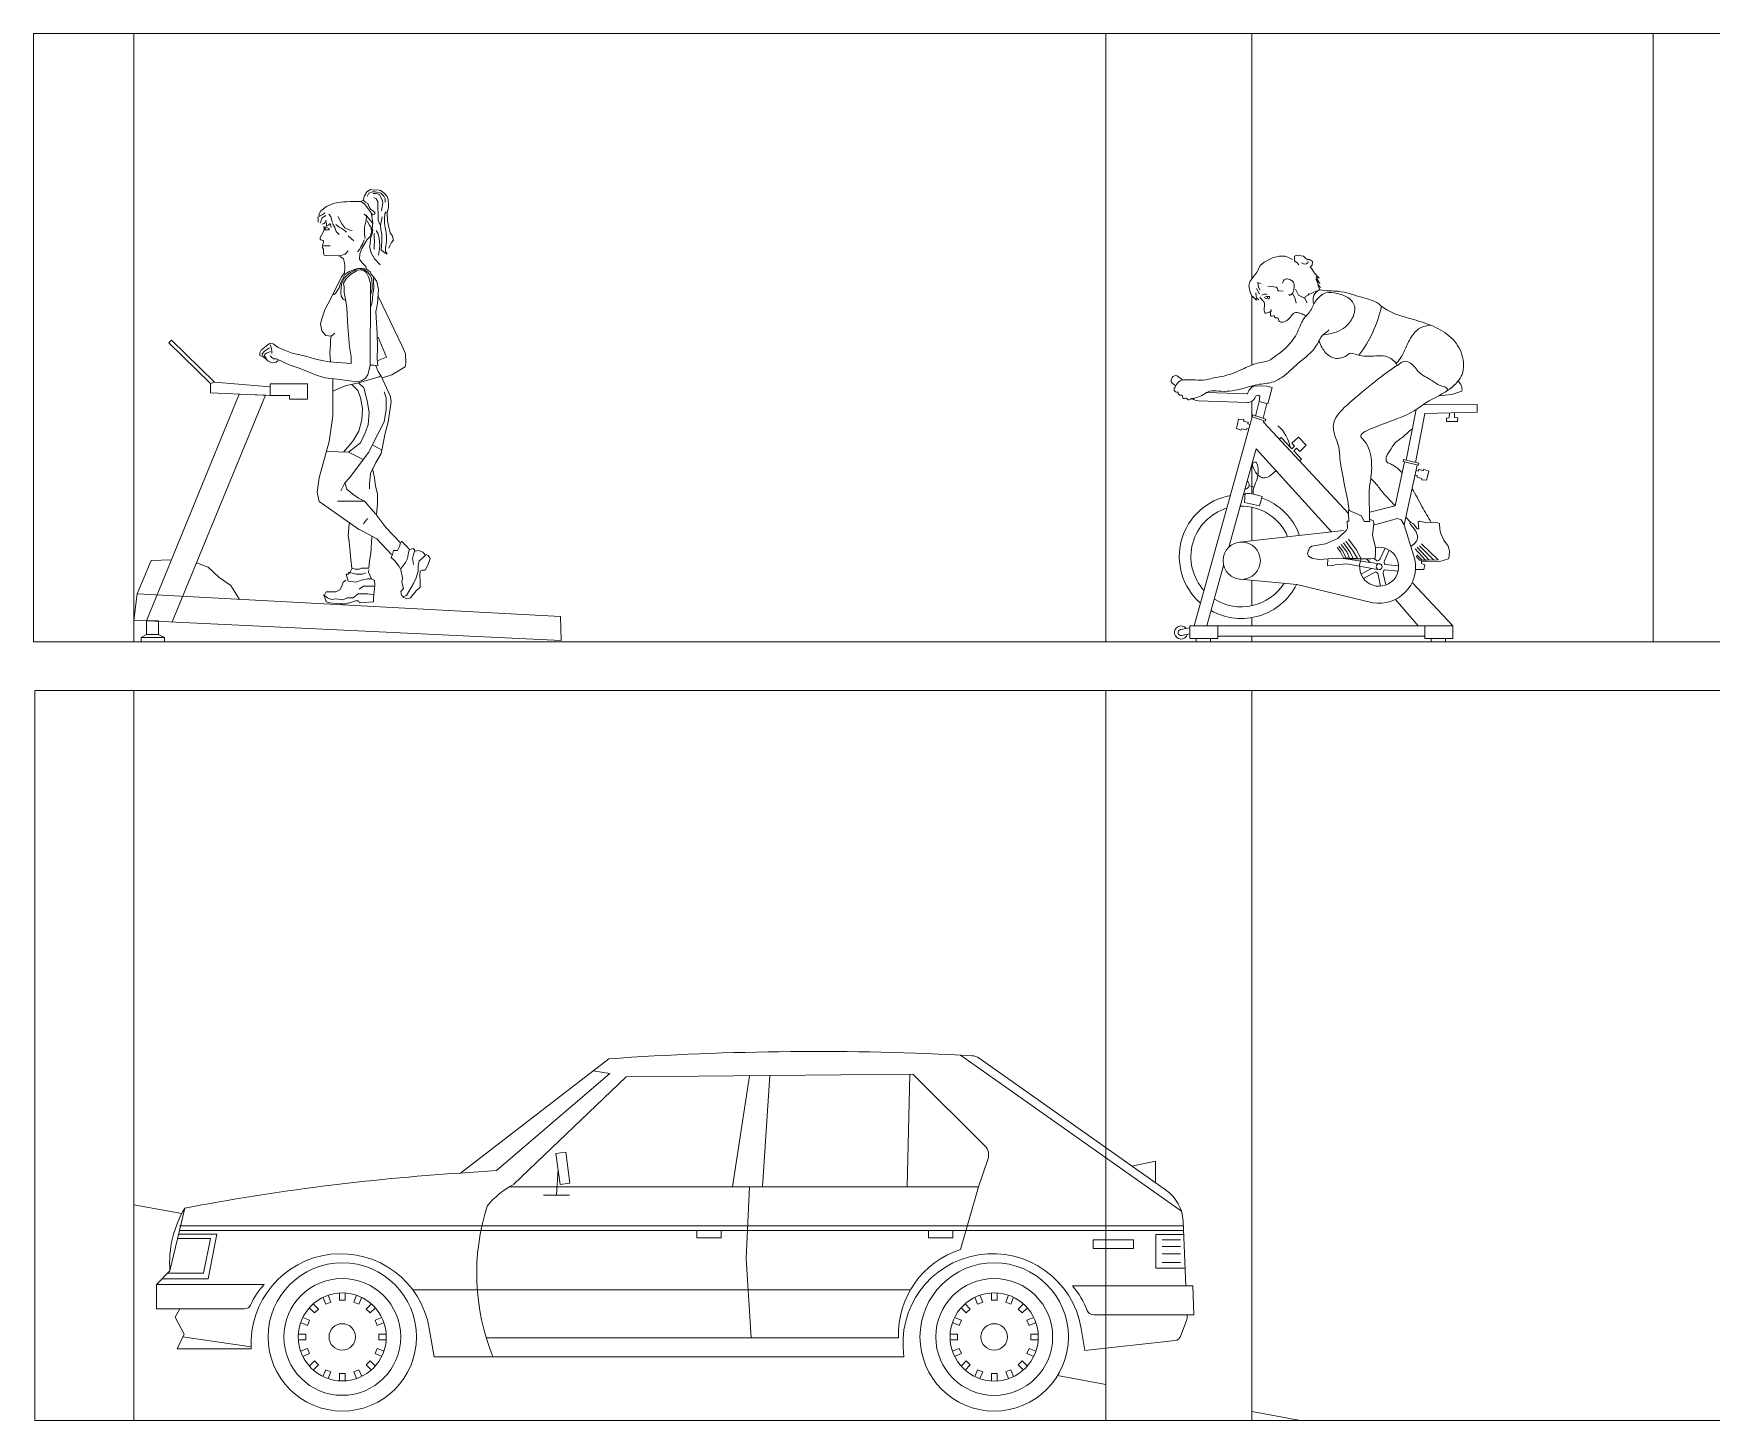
# Model space of a CAD drawing. Header units: metres. Extents: x -2 to 3328848, y -2 to 2725060.
# Drawn here: x 1663689.3 to 1663758.2, y 1363508.1 to 1363565.1 of the extents above; entities that cross this region are included whole.
import ezdxf

# ---------------------------------------------------------------- set-up
doc = ezdxf.new("R2010")
doc.units = ezdxf.units.M
doc.linetypes.add('0', pattern=[0])
doc.layers.get('0').update_dxf_attribs({"color": 253, "lineweight": 0})
for name, color, linetype, lineweight in [('AUTOS', 253, 'Continuous', 0), ('COLUMNA', 253, 'Continuous', 0), ('CORTE123', 253, 'Continuous', 0), ('muebles', 253, 'Continuous', 0), ('PAR', 253, 'Continuous', 0)]:
    doc.layers.add(name, color=color, linetype=linetype, lineweight=lineweight)

# ---------------------------------------------------------------- blocks, each defined once
blk = doc.blocks.new('mujer en bicicleta')
for points in [[(0.5, 149.8), (20.2, 149.6), (34.4, 149.4), (40.6, 156.5)], [(29.7, 149.5), (39.2, 159.1)]]:
    blk.add_lwpolyline(points)
at = {"layer": 'COLUMNA'}
for p, q in [((126.4, 272.4), (125.9, 224.4)), ((50.1, 218.2), (59.2, 228.3)), ((164.5, 188.1), (150.4, 168.9)), ((169, 184.3), (155.6, 166.1)), ((150.4, 168.9), (141, 151.7)), ((155.6, 166.1), (147.7, 152.6))]:
    blk.add_line(p, q, dxfattribs=at)
for points in [[(261, 645.2), (255.7, 634.3), (246.3, 629.6), (244, 629.7), (243.1, 632), (236.8, 634.9), (237.8, 636.8), (234.9, 635.9), (227.9, 640), (218.7, 643.3), (216.5, 645.5), (220.5, 651.7), (215.4, 648.3), (219.1, 652.8), (223.9, 664.3), (217, 655.9), (223.5, 668.1), (217.8, 665.6), (226.3, 674.5), (231.3, 682.3), (234.5, 685.8), (230.7, 689), (230.2, 695.8), (235.8, 699.7), (239.3, 699.7), (243.2, 702.3), (246.5, 705.7), (259, 707.2), (262.9, 705.5), (262.9, 703.1), (263.1, 697.1), (258.5, 693.2), (254.9, 690.1)], [(238.5, 695.8), (239, 693.3), (242.6, 690.9), (246.7, 691.4), (250.4, 693.4)], [(266.9, 699.3), (275.3, 704)], [(333.9, 638.3), (333, 632), (330.5, 627.4), (328.4, 626), (333.9, 628.2), (332.8, 625.2), (340.2, 632.6), (340.2, 629.9), (343.8, 638.5), (343.8, 636.6), (346.6, 651.6), (344.9, 658.7), (338.4, 668.6), (332.1, 675.7), (326.2, 688.6), (318.3, 694.9), (303.4, 702.4), (290.4, 705.7), (280.9, 705.8), (275.3, 704)], [(283.8, 641.5), (292.1, 642.1), (293.9, 643.3), (294.7, 647.1), (296.6, 649), (301.1, 649.7), (312, 650.2)], [(329.9, 657.7), (324.2, 654.8)], [(329.9, 657.7), (328.7, 648.9), (325.9, 643.5)], [(332.4, 646.3), (327.3, 636.8)], [(245.1, 629.6), (240.2, 620.5)], [(266.9, 638.2), (262, 627.7), (260, 619.9)], [(13.3, 218.3), (0.8, 217.7), (-2.1, 216.4), (-2.9, 204.7), (-4.3, 198.5), (-10.3, 185.8), (-18.3, 175.2), (-20.3, 166.7), (-20.1, 156.1), (-18.6, 152.1), (-3, 147.2), (30.7, 147.4), (30.9, 143.1), (24.4, 140.8), (26.7, 132.5), (41.7, 132.5)], [(13.3, 218.3), (21.9, 217.7), (34.4, 221), (36.9, 218.8), (35.4, 207), (38.4, 207), (45.5, 215.7), (50.1, 218.2), (52.2, 217.5), (50.8, 214.4), (46.3, 209.4), (40.3, 201), (38.3, 194), (38.2, 189.6), (39.5, 185), (44.8, 178.6), (50.1, 174.2)], [(0.5, 149.8), (30.7, 179.2)], [(8, 149.7), (34.2, 175.9)], [(16.5, 149.6), (38.7, 173.1)], [(23.5, 149.5), (42.6, 169.9)], [(147.7, 152.6), (173.3, 153.5)], [(155.5, 152.8), (161.6, 164.9), (173.5, 181.3)], [(162.3, 153.1), (167.6, 164.9), (177.8, 178.3)], [(168.3, 153.3), (174.9, 166), (182, 175.1)], [(173.3, 153.5), (179, 164.9), (185.3, 172.7)]]:
    blk.add_lwpolyline(points, dxfattribs=at)
blk.add_lwpolyline([(125.9, 224.4), (118.7, 221.5), (118.2, 216.9), (120.5, 194.5), (117.2, 182.7), (115.2, 172.4), (114.7, 162), (115.4, 153), (123.4, 151.6), (169.5, 151.7), (186.4, 153), (217.6, 150.4), (230.4, 152.4), (237.6, 156.8), (239.6, 161.6), (235.4, 171.7), (231.1, 175.2), (206.4, 179.4), (184, 189), (167.8, 204.2), (165.9, 208), (167, 220.5), (164, 220.7), (164.5, 235), (164.4, 241.1), (140.6, 230.4), (135.9, 220.4), (125.2, 219.9)], close=True, dxfattribs=at)
for centre, radius, start, end in [((277.5, 657.3), 6.77, 352.8151, 97.2284), ((326.3, 662), 227.5, 192.1636, 217.2665), ((209.3, 625.8), 19.9, 336.279, 68.6578), ((311.4, 617.9), 14.1, 58.6897, 100.5104), ((314.2, 631), 5.41, 171.8126, 228.3077), ((315.1, 630.2), 2.57, 138.5874, 307.9862), ((316, 623.8), 12.4, 56.8151, 104.2744), ((101.6, 283.5), 43.5, 116.4422, 144.2684)]:
    blk.add_arc(centre, radius, start, end, dxfattribs=at)
for points, start_tangent, end_tangent in [([(276.6, 664), (271.7, 663), (265.2, 657.8), (263.6, 649.9), (265.2, 641.9), (268, 636.8), (272.1, 634.6), (273.2, 636)], (-0.994064, 0.1088), (0.274914, 0.961469)), ([(227.5, 617.8), (216.4, 632.2), (205.9, 638.5), (185.2, 637.4), (175.8, 634.8), (157.1, 621.9), (152.7, 612.1), (156, 594.9), (170.6, 575.7), (186.6, 566.9), (206.7, 562.4), (209.6, 562.7)], (-0.370638, 0.928777), (0.909783, 0.415085)), ([(227.5, 617.8), (239.4, 598.7), (245.5, 592.3), (249.6, 584.9), (263.6, 556.2), (301.9, 519.7), (307.2, 516.2), (331.1, 509.6), (354.9, 500.4), (392.3, 486.4), (413.7, 482.2), (425.5, 479.4), (444.6, 479.1), (463.2, 479.5), (466.1, 479.6), (477, 473.3), (483, 463.4), (483.7, 461.1), (482.2, 458.7), (479.2, 456.7), (476, 456.7), (476.1, 455.2), (474.9, 452.4), (471.5, 451.2), (468.1, 451), (468.1, 448.9), (466.2, 445.2), (460.3, 445.5), (459.1, 443.8), (455.6, 442.8), (450.2, 445.3)], (0.429343, -0.903141), (-0.999367, -0.035581)), ([(241.7, 596.4), (249.6, 600), (255.5, 602.1), (263.2, 602), (265.3, 600.4), (272.8, 591.4), (282, 585.6), (286.6, 584.8), (291.5, 587.3), (293.7, 592.4), (298.4, 592.8), (299.3, 593.6), (299.6, 596.2), (301.3, 596.2), (305.9, 596.1), (307.3, 597.5), (306.9, 601.3), (308, 603.3), (311.6, 602.4), (317.6, 602.1), (318.4, 606.1), (318.2, 612.7), (318.3, 620.7), (321.5, 624.7), (326.5, 630.6)], (0.886758, 0.462233), (0.58298, 0.812487)), ([(308.9, 603.5), (306.8, 604.1), (305.6, 605.9), (306.2, 608.1), (306.7, 608.8)], (0.125305, 0.992118), (0.464357, 0.885648)), ([(13.7, 579.2), (28.5, 576.5), (53, 551.6), (62.9, 530.3), (72.6, 514.4), (77.6, 510.1)], (0.995805, -0.091496), (0.946844, -0.321694)), ([(200.2, 570.8), (209.6, 562.7), (222.6, 542.6), (256.2, 509.7), (286.1, 483.9), (301.3, 475.9), (326.9, 471.2), (362.1, 462.4), (402.2, 458.7), (418.4, 458.7), (429.4, 452.7), (444.1, 446.3), (450.2, 445.3)], (0.4123, -0.911048), (0.994772, 0.102125)), ([(75.3, 506), (78.5, 511.1), (96.4, 522.4), (115.1, 523.1), (143.3, 523.8), (160.7, 528.4)], (0.243947, 0.969789), (0.981045, 0.19378)), ([(160.7, 528.4), (167.6, 524), (180.3, 519.1), (189.7, 518.9), (198.5, 522.7), (206.1, 529), (212.5, 538.2), (218.6, 550.2)], (0.855214, -0.518276), (0.512829, 0.858491)), ([(-17.6, 460.4), (-11.8, 466.3), (-1.5, 469.7), (7.3, 475.4), (34.1, 492.1), (46.2, 505.7), (56, 512.4), (72.2, 507.7), (75.3, 506)], (0.039371, 0.999225), (0.541338, 0.840805)), ([(162.9, 240.4), (176, 309.8), (180.8, 344.5), (182.1, 355.3), (190.1, 379.8), (190.7, 402.9), (184.3, 414.7), (158.2, 441.1), (108.9, 481.6), (75.3, 506)], (0.123645, 0.992327), (-0.840805, 0.541338)), ([(47.4, 389.6), (62.3, 376.9), (79.4, 363.3), (88.6, 349.5), (95.6, 334.1), (94.4, 330.1), (89.1, 326.2), (85.9, 324.7), (82.2, 322.5)], (0.884918, -0.465746), (-0.877422, -0.479719)), ([(48, 280), (39, 264.7), (30, 247.8), (21.4, 232.7), (13.3, 218.3)], (-0.539541, -0.841959), (-0.441025, -0.897495)), ([(78.7, 249), (91.2, 261.9), (106.2, 279.3), (119.4, 294.5), (123.4, 299.5)], (0.707458, 0.706755), (0.266041, 0.963962))]:
    blk.add_spline(points, degree=3, dxfattribs=dict(at, start_tangent=start_tangent, end_tangent=end_tangent))
blk.add_open_spline([(126.4, 272.4), (126.5, 273.2), (126.6, 282.9), (121.7, 303.6), (121.3, 337.5), (128.8, 363), (142.7, 375.2), (139.8, 382.2), (115.3, 393.8), (81.3, 405.2), (45.9, 420.2), (18.2, 441.8), (-10.8, 453.6), (-34.5, 473.7), (-48.2, 495), (-46.2, 520.4), (-33.5, 548.7), (-8.5, 570.4), (26.9, 584.9), (65.4, 594.9), (94.3, 605.3), (116.1, 624.8), (144.9, 630.4), (179.5, 644.1), (205.6, 641.3), (216.5, 644.3)], degree=3, knots=[47.967778, 47.967778, 47.967778, 47.967778, 50.386257, 76.793672, 111.650449, 150.463461, 156.405272, 159.151282, 171.510484, 233.738145, 270.049517, 285.065493, 338.827869, 362.676253, 377.199556, 413.277421, 432.087329, 470.200112, 508.12259, 546.269958, 590.421018, 597.433363, 633.359936, 674.656148, 708.838525, 708.838525, 708.838525, 708.838525], dxfattribs=at)
at = {"layer": 'muebles'}
for p, q in [((303.8, 465.5), (313.5, 468.1)), ((311.7, 435.7), (303.8, 465.5)), ((313.5, 468.1), (335, 468.7)), ((477.8, 486.7), (468.2, 479.3)), ((487.5, 474.2), (480.3, 468.6)), ((-71.3, 434.4), (28.3, 433.6)), ((-71.3, 434.4), (-70.9, 420.1)), ((-43.1, 458.6), (-24.9, 452.6)), ((-24.9, 452.6), (-18.7, 451.8)), ((-18.7, 451.8), (-1, 450.4)), ((327.5, 439.6), (311.7, 435.7)), ((320.7, 409.3), (313.7, 436.2)), ((326.8, 449), (329.2, 451.1)), ((327.5, 439.6), (326.8, 449)), ((334.5, 412.9), (327.5, 439.6)), ((329.2, 451.1), (333.3, 450.8)), ((349.3, 437.7), (438.9, 441.1)), ((350.4, 453.5), (423.6, 456.3)), ((-70.9, 420.1), (24.6, 418)), ((-29.3, 410.2), (-35.5, 409.8)), ((-35.5, 409.8), (-35.1, 403.4)), ((-35.1, 403.4), (-15.2, 403.4)), ((-29.3, 419.2), (-29.3, 410.2)), ((-20, 409.9), (-20.3, 419)), ((-14.8, 409.2), (-20, 409.9)), ((-15.2, 403.4), (-14.8, 409.2)), ((24.6, 418), (41.6, 328.2)), ((58.6, 332.3), (40.5, 424.9)), ((164.5, 235), (319.6, 402.1)), ((339.5, 415.4), (315.8, 407.7)), ((315.8, 407.7), (317, 404)), ((340.7, 411.6), (317, 404)), ((319.6, 402.1), (319.1, 404.7)), ((339.5, 415.4), (340.7, 411.6)), ((340.3, 411.5), (446.5, 29.1)), ((195.6, 201.5), (333.4, 353.1)), ((333.4, 353.1), (383.4, 173)), ((63.7, 333.5), (35.9, 326.8)), ((35.9, 326.8), (36.9, 323)), ((64.6, 329.7), (36.9, 323)), ((38.7, 323.4), (62.2, 213.9)), ((62.1, 329.1), (78.7, 249)), ((63.7, 333.5), (64.6, 329.7)), ((346, 285.3), (336.7, 282.7)), ((78.7, 249), (125.5, 237.2)), ((322.4, 265.8), (327.2, 248.8)), ((327.2, 248.8), (354.4, 255)), ((354.4, 255), (353.4, 272)), ((68.1, 223.3), (62.2, 213.9)), ((74.9, 225.6), (68.1, 223.3)), ((118.6, 213.3), (74.9, 225.6)), ((62.2, 213.9), (42.9, 150.7)), ((363.6, 182.3), (173.4, 204)), ((107.6, 142.8), (169.5, 151.7)), ((167.2, 142.8), (108.3, 131.9)), ((188.9, 140.7), (167.2, 142.8)), ((195.5, 138.9), (188.9, 140.7)), ((188.9, 140.7), (188.9, 140.7)), ((202.5, 139.8), (195.5, 138.9)), ((202, 151.7), (202.5, 139.8)), ((392.7, 139.6), (423.4, 29.1)), ((48.1, 108.6), (-26.4, 29.1)), ((259.1, 105), (119.9, 71.6)), ((362.8, 114.5), (259.1, 105)), ((36.6, 29.1), (78.4, 77.7)), ((-26.4, 29.1), (454.3, 29.1)), ((-26.4, 6), (-26.4, 29.1)), ((24.4, 6), (-26.4, 6)), ((-13.1, 6), (-13.1, 0)), ((13.1, 0), (13.1, 6)), ((24.4, 29.1), (24.4, 6)), ((24.4, 10.2), (403.5, 10.2)), ((403.5, 6), (403.5, 29.1)), ((454.3, 6), (403.5, 6)), ((416.8, 6), (416.8, 0)), ((442.9, 0), (442.9, 6)), ((454.3, 29.1), (454.3, 6)), ((454.3, 25.7), (471.7, 22.4)), ((454.3, 14.8), (469.7, 11.8)), ((-13.1, 0), (13.1, 0)), ((416.8, 0), (442.9, 0))]:
    blk.add_line(p, q, dxfattribs=at)
for points in [[(344.1, 397.8), (348.5, 398.6), (348, 402), (355.9, 403.1), (355.8, 406.6), (365.5, 407.3), (369.3, 390.4), (361.3, 387), (360.2, 389.6), (351.5, 387.7), (350.4, 390.3), (346.5, 389.2)], [(253.7, 331.1), (253.7, 331.1), (250.3, 334.4), (264.4, 349.4), (259.2, 354.3), (253.5, 348.4), (241.6, 359.7), (255.7, 374.6), (267.7, 363.3), (262.8, 358.2), (268, 353.2), (287.5, 373.8), (290.6, 370.9)], [(40.8, 313.7), (36.5, 312.4), (35.4, 315.7), (27.9, 313), (26.4, 316.2), (17.5, 312.4), (21.8, 295.6), (30.4, 296.2), (30.3, 299), (38.9, 301.4), (38.7, 304.1), (42.6, 305)], [(124.4, 145.2), (131.6, 151.6)]]:
    blk.add_lwpolyline(points, dxfattribs=at)
for points in [[(89.9, 168), (98.7, 148.2, -0.165753), (99, 144.1, -0.134448), (97.4, 141.2), (72.7, 139)], [(97.5, 171.4), (106.6, 151.8, 0.165753), (109.4, 148.8, 0.134448), (112.7, 148.1), (117.5, 152.7)], [(95.8, 104), (100.8, 125, 0.165753), (100.4, 129.1, 0.134448), (98.3, 131.7), (73.6, 129.4)], [(105.8, 101.8), (110, 123, -0.165753), (112.1, 126.5, -0.134448), (115.1, 128), (136.6, 115.6)], [(141.3, 123.7), (122.5, 134.4, -0.00798), (122.4, 134.5, -0.00798)]]:
    blk.add_lwpolyline(points, format="xyb", dxfattribs=at)
for centre, radius in [((359.7, 148.4), 34.1), ((108.3, 137.4), 5.46)]:
    blk.add_circle(centre, radius, dxfattribs=at)
for centre, radius, start, end in [((-25, 461.9), 18.4, 126.1638, 190.3521), ((329, 449.3), 20.3, 16.2742, 72.9557), ((480.1, 478.5), 8.55, 330.0453, 105.4943), ((350.5, 455.5), 17.9, 195.3702, 266.1465), ((350.5, 455.5), 2.05, 195.3702, 266.1465), ((437, 463.6), 22.6, 275.0167, 305.8398), ((336.8, 344.6), 66.7, 130.686, 169.7708), ((353.5, 287.4), 7.74, 118.7632, 272.2743), ((360.4, 156.1), 113.4, 109.1579, 160.0126), ((360.4, 156.1), 92.2, 88.6729, 156.8406), ((360.4, 156.1), 116.1, 93.4543, 109.0764), ((360.4, 156.1), 113.4, 91.8852, 93.4543), ((360.4, 156.1), 113.4, 311.1515, 79.886), ((360.4, 156.1), 92.2, 317.6505, 73.387), ((108.3, 137.4), 35.7, 78.9643, 23.5584), ((108.3, 137.4), 66.8, 168.4746, 279.9577), ((360.4, 156.1), 113.4, 206.7605, 299.1523), ((360.4, 156.1), 92.2, 212.0623, 302.3646), ((470.7, 17.1), 12, 195.8569, 142.4261), ((470.7, 17.1), 5.37, 259.1415, 79.1415)]:
    blk.add_arc(centre, radius, start, end, dxfattribs=at)
at = {"layer": 'muebles', "start_tangent": (-0.369749, 0.929132), "end_tangent": (-0.205443, -0.978669)}
blk.add_spline([(295.8, 311.7), (312.2, 301.3), (329, 304.5), (338.3, 317.9), (338.5, 328), (335.6, 329.4), (330.8, 323.1), (329.4, 312.3), (331.7, 298.1), (338.4, 270.1)], degree=3, dxfattribs=at)

msp = doc.modelspace()

# ---------------------------------------------------------------- linework, layer by layer
at = {"linetype": '0', "ltscale": 0.004}
msp.add_line((1664039.321, 1363508.098), (1663689.312, 1363508.098), dxfattribs=at)
at = {"layer": 'AUTOS', "linetype": 'Continuous'}
for p, q in [((1663712.899, 1363522.96), (1663706.801, 1363518.264)), ((1663736.427, 1363516.697), (1663727.352, 1363523.115)), ((1663735.813, 1363517.542), (1663728.111, 1363522.99)), ((1663708.29, 1363518.377), (1663712.946, 1363522.363)), ((1663713.612, 1363522.221), (1663708.992, 1363517.802)), ((1663712.946, 1363522.363), (1663712.256, 1363522.465)), ((1663725.386, 1363522.326), (1663713.612, 1363522.221)), ((1663718.674, 1363522.267), (1663717.981, 1363517.7)), ((1663719.509, 1363522.274), (1663719.215, 1363517.7)), ((1663725.27, 1363522.326), (1663725.158, 1363517.7)), ((1663728.349, 1363519.386), (1663725.386, 1363522.326)), ((1663711.127, 1363519.119), (1663710.728, 1363519.066)), ((1663710.9, 1363517.793), (1663710.728, 1363519.066)), ((1663711.296, 1363517.845), (1663711.127, 1363519.119)), ((1663728.088, 1363517.7), (1663728.478, 1363518.825)), ((1663734.391, 1363518.548), (1663735.358, 1363518.759)), ((1663735.358, 1363518.759), (1663735.361, 1363517.862)), ((1663706.801, 1363518.264), (1663708.29, 1363518.377)), ((1663710.814, 1363518.429), (1663710.748, 1363517.36)), ((1663708.811, 1363517.7), (1663728.088, 1363517.7)), ((1663710.213, 1363517.36), (1663711.282, 1363517.36)), ((1663711.296, 1363517.845), (1663710.9, 1363517.793)), ((1663718.677, 1363517.7), (1663718.549, 1363514.757)), ((1663728.088, 1363517.7), (1663727.346, 1363515.123)), ((1663735.361, 1363517.908), (1663735.361, 1363517.908)), ((1663695.48, 1363516.826), (1663694.866, 1363514.249)), ((1663695.262, 1363516.103), (1663736.506, 1363516.103)), ((1663695.262, 1363515.905), (1663736.516, 1363515.905)), ((1663716.513, 1363515.605), (1663716.513, 1363515.905)), ((1663717.519, 1363515.905), (1663717.519, 1363515.605)), ((1663726.032, 1363515.605), (1663726.032, 1363515.905)), ((1663727.036, 1363515.905), (1663727.036, 1363515.605)), ((1663736.615, 1363513.628), (1663736.496, 1363516.291)), ((1663695.183, 1363515.572), (1663696.532, 1363515.572)), ((1663695.226, 1363515.753), (1663696.796, 1363515.753)), ((1663696.532, 1363515.572), (1663696.245, 1363514.153)), ((1663696.796, 1363515.753), (1663696.43, 1363513.915)), ((1663717.519, 1363515.605), (1663716.513, 1363515.605)), ((1663727.036, 1363515.605), (1663726.032, 1363515.605)), ((1663732.804, 1363515.522), (1663732.804, 1363515.169)), ((1663734.457, 1363515.522), (1663732.804, 1363515.522)), ((1663732.804, 1363515.169), (1663734.46, 1363515.169)), ((1663734.46, 1363515.169), (1663734.457, 1363515.522)), ((1663735.374, 1363515.734), (1663735.374, 1363514.351)), ((1663736.523, 1363515.734), (1663735.374, 1363515.734)), ((1663735.635, 1363515.522), (1663736.394, 1363515.522)), ((1663735.635, 1363515.248), (1663736.394, 1363515.248)), ((1663718.549, 1363514.757), (1663718.747, 1363511.497)), ((1663735.635, 1363514.942), (1663736.394, 1363514.942)), ((1663735.635, 1363514.595), (1663736.394, 1363514.595)), ((1663694.866, 1363514.249), (1663694.312, 1363513.688)), ((1663696.43, 1363513.915), (1663694.537, 1363513.915)), ((1663696.245, 1363514.153), (1663694.771, 1363514.153)), ((1663735.374, 1363514.351), (1663736.585, 1363514.351)), ((1663698.733, 1363513.688), (1663694.312, 1363513.688)), ((1663701.149, 1363513.16), (1663701.264, 1363512.879)), ((1663701.36, 1363513.245), (1663701.475, 1363512.965)), ((1663701.832, 1363513.341), (1663701.832, 1363513.038)), ((1663702.063, 1363513.341), (1663702.063, 1363513.038)), ((1663702.535, 1363513.245), (1663702.416, 1363512.965)), ((1663702.746, 1363513.16), (1663702.63, 1363512.879)), ((1663704.845, 1363513.463), (1663725.293, 1363513.463)), ((1663727.936, 1363513.16), (1663728.052, 1363512.879)), ((1663728.148, 1363513.245), (1663728.266, 1363512.965)), ((1663728.62, 1363513.341), (1663728.62, 1363513.038)), ((1663728.851, 1363513.341), (1663728.851, 1363513.038)), ((1663729.322, 1363513.245), (1663729.207, 1363512.965)), ((1663729.534, 1363513.16), (1663729.418, 1363512.879)), ((1663731.956, 1363513.628), (1663736.892, 1363513.628)), ((1663736.945, 1363512.44), (1663736.892, 1363513.628)), ((1663694.312, 1363512.681), (1663697.931, 1363512.681)), ((1663695.269, 1363512.681), (1663695.084, 1363512.338)), ((1663700.588, 1363512.731), (1663700.802, 1363512.516)), ((1663700.749, 1363512.892), (1663700.964, 1363512.678)), ((1663700.802, 1363512.516), (1663700.964, 1363512.678)), ((1663701.264, 1363512.879), (1663701.475, 1363512.965)), ((1663701.832, 1363513.038), (1663702.063, 1363513.038)), ((1663702.416, 1363512.965), (1663702.63, 1363512.879)), ((1663703.145, 1363512.892), (1663702.931, 1363512.678)), ((1663702.931, 1363512.678), (1663703.092, 1363512.516)), ((1663703.307, 1363512.731), (1663703.092, 1363512.516)), ((1663727.376, 1363512.731), (1663727.59, 1363512.516)), ((1663727.537, 1363512.892), (1663727.752, 1363512.678)), ((1663727.59, 1363512.516), (1663727.752, 1363512.678)), ((1663728.052, 1363512.879), (1663728.266, 1363512.965)), ((1663728.62, 1363513.038), (1663728.851, 1363513.038)), ((1663729.207, 1363512.965), (1663729.418, 1363512.879)), ((1663729.933, 1363512.892), (1663729.718, 1363512.678)), ((1663729.718, 1363512.678), (1663729.88, 1363512.516)), ((1663730.098, 1363512.731), (1663729.88, 1363512.516)), ((1663732.81, 1363512.44), (1663736.945, 1363512.44)), ((1663736.671, 1363512.355), (1663736.668, 1363512.44)), ((1663695.084, 1363512.338), (1663695.443, 1363511.648)), ((1663700.231, 1363512.117), (1663700.512, 1363512.001)), ((1663700.321, 1363512.328), (1663700.601, 1363512.213)), ((1663700.512, 1363512.001), (1663700.601, 1363512.213)), ((1663703.574, 1363512.328), (1663703.294, 1363512.213)), ((1663703.294, 1363512.213), (1663703.383, 1363512.001)), ((1663703.663, 1363512.117), (1663703.383, 1363512.001)), ((1663705.719, 1363510.718), (1663705.521, 1363511.883)), ((1663727.019, 1363512.117), (1663727.3, 1363512.001)), ((1663727.108, 1363512.328), (1663727.389, 1363512.213)), ((1663727.3, 1363512.001), (1663727.389, 1363512.213)), ((1663730.362, 1363512.328), (1663730.081, 1363512.213)), ((1663730.081, 1363512.213), (1663730.17, 1363512.001)), ((1663730.451, 1363512.117), (1663730.17, 1363512.001)), ((1663732.464, 1363510.979), (1663732.309, 1363511.883)), ((1663736.391, 1363511.553), (1663736.655, 1363512.246)), ((1663695.443, 1363511.648), (1663695.156, 1363511.045)), ((1663695.156, 1363511.045), (1663698.205, 1363511.045)), ((1663698.202, 1363511.117), (1663695.387, 1363511.53)), ((1663700.139, 1363511.645), (1663700.443, 1363511.645)), ((1663700.139, 1363511.417), (1663700.443, 1363511.417)), ((1663700.231, 1363510.946), (1663700.512, 1363511.061)), ((1663700.443, 1363511.417), (1663700.443, 1363511.645)), ((1663700.601, 1363510.85), (1663700.512, 1363511.061)), ((1663703.383, 1363511.061), (1663703.294, 1363510.85)), ((1663703.663, 1363510.946), (1663703.383, 1363511.061)), ((1663703.756, 1363511.645), (1663703.452, 1363511.645)), ((1663703.452, 1363511.645), (1663703.452, 1363511.417)), ((1663703.756, 1363511.417), (1663703.452, 1363511.417)), ((1663707.861, 1363511.497), (1663724.805, 1363511.497)), ((1663726.927, 1363511.645), (1663727.23, 1363511.645)), ((1663726.927, 1363511.417), (1663727.23, 1363511.417)), ((1663727.019, 1363510.946), (1663727.3, 1363511.061)), ((1663727.23, 1363511.417), (1663727.23, 1363511.645)), ((1663727.389, 1363510.85), (1663727.3, 1363511.061)), ((1663730.17, 1363511.061), (1663730.081, 1363510.85)), ((1663730.451, 1363510.946), (1663730.17, 1363511.061)), ((1663730.547, 1363511.645), (1663730.24, 1363511.645)), ((1663730.24, 1363511.645), (1663730.24, 1363511.417)), ((1663730.547, 1363511.417), (1663730.24, 1363511.417)), ((1663732.464, 1363510.979), (1663736.166, 1363511.378)), ((1663700.321, 1363510.731), (1663700.601, 1363510.85)), ((1663700.588, 1363510.332), (1663700.802, 1363510.546)), ((1663700.749, 1363510.17), (1663700.964, 1363510.385)), ((1663700.964, 1363510.385), (1663700.802, 1363510.546)), ((1663703.092, 1363510.546), (1663702.931, 1363510.385)), ((1663703.145, 1363510.17), (1663702.931, 1363510.385)), ((1663703.307, 1363510.332), (1663703.092, 1363510.546)), ((1663703.574, 1363510.731), (1663703.294, 1363510.85)), ((1663705.719, 1363510.718), (1663725.026, 1363510.718)), ((1663727.108, 1363510.731), (1663727.389, 1363510.85)), ((1663727.376, 1363510.332), (1663727.59, 1363510.546)), ((1663727.537, 1363510.17), (1663727.752, 1363510.385)), ((1663727.752, 1363510.385), (1663727.59, 1363510.546)), ((1663729.88, 1363510.546), (1663729.718, 1363510.385)), ((1663729.933, 1363510.17), (1663729.718, 1363510.385)), ((1663730.098, 1363510.332), (1663729.88, 1363510.546)), ((1663730.362, 1363510.731), (1663730.081, 1363510.85)), ((1663701.149, 1363509.903), (1663701.264, 1363510.183)), ((1663701.475, 1363510.097), (1663701.264, 1363510.183)), ((1663701.36, 1363509.817), (1663701.475, 1363510.097)), ((1663701.832, 1363509.721), (1663701.832, 1363510.025)), ((1663702.063, 1363510.025), (1663701.832, 1363510.025)), ((1663702.063, 1363509.721), (1663702.063, 1363510.025)), ((1663702.63, 1363510.183), (1663702.416, 1363510.097)), ((1663702.535, 1363509.817), (1663702.416, 1363510.097)), ((1663702.746, 1363509.903), (1663702.63, 1363510.183)), ((1663727.936, 1363509.903), (1663728.052, 1363510.183)), ((1663728.266, 1363510.097), (1663728.052, 1363510.183)), ((1663728.148, 1363509.817), (1663728.266, 1363510.097)), ((1663728.851, 1363510.025), (1663728.62, 1363510.025)), ((1663728.62, 1363509.721), (1663728.62, 1363510.025)), ((1663728.851, 1363509.721), (1663728.851, 1363510.025)), ((1663729.418, 1363510.183), (1663729.207, 1363510.097)), ((1663729.322, 1363509.817), (1663729.207, 1363510.097)), ((1663729.534, 1363509.903), (1663729.418, 1363510.183))]:
    msp.add_line(p, q, dxfattribs=at)
at = {"layer": 'AUTOS', "ltscale": 0.004}
msp.add_line((1663694.312, 1363513.688), (1663694.312, 1363512.681), dxfattribs=at)
at = {"layer": 'AUTOS', "linetype": 'Continuous'}
for centre, radius in [((1663701.947, 1363511.53), 3.049), ((1663728.735, 1363511.53), 3.049), ((1663701.947, 1363511.53), 2.399), ((1663728.735, 1363511.53), 2.402), ((1663701.947, 1363511.53), 1.808), ((1663728.735, 1363511.53), 1.812), ((1663728.735, 1363511.53), 1.812), ((1663701.947, 1363511.53), 0.544), ((1663728.735, 1363511.53), 0.544)]:
    msp.add_circle(centre, radius, dxfattribs=at)
for centre, radius, start, end in [((1663721.395, 1363403.403), 119.859, 86.92341, 94.06442), ((1663727.795, 1363522.538), 0.552, 54.95777, 86.58047), ((1663727.969, 1363519.004), 0.539, 340.65961, 45.18187), ((1663712.778, 1363425.968), 92.49, 93.70495, 100.77933), ((1663710.636, 1363514.67), 3.537, 117.69272, 140.75443), ((1663734.899, 1363516.231), 1.598, 2.16463, 55.11984), ((1663699.133, 1363514.594), 4.281, 148.57816, 184.63025), ((1663716.679, 1363514.141), 9.208, 162.51123, 201.82359), ((1663701.886, 1363511.262), 3.687, 9.69331, 183.37837), ((1663728.475, 1363511.629), 3.672, 107.90587, 182.0611), ((1663728.673, 1363511.264), 3.688, 9.66321, 188.51128), ((1663701.36, 1363511.358), 3.511, 138.4402, 155.10712), ((1663729.1, 1363511.244), 3.72, 21.57455, 39.85926), ((1663697.93, 1363512.953), 0.272, 270.30472, 334.53735), ((1663732.808, 1363512.707), 0.266, 200.83737, 270.40207), ((1663736.374, 1363512.344), 0.297, 340.71457, 2.05415), ((1663736.131, 1363511.655), 0.279, 277.32349, 338.54273)]:
    msp.add_arc(centre, radius, start, end, dxfattribs=at)
at = {"layer": 'CORTE123', "linetype": '0', "ltscale": 0.004}
for p, q in [((1663844.318, 1363565.098), (1663689.26, 1363565.098)), ((1663689.26, 1363540.098), (1663689.26, 1363565.098)), ((1663693.383, 1363540.098), (1663693.383, 1363565.098)), ((1663733.321, 1363540.098), (1663733.321, 1363565.098)), ((1663739.321, 1363555.019), (1663739.321, 1363565.098)), ((1663755.818, 1363540.098), (1663755.818, 1363565.098)), ((1663739.321, 1363551.471), (1663739.321, 1363554.302)), ((1663739.321, 1363550.555), (1663739.321, 1363550.611)), ((1663739.321, 1363549.271), (1663739.321, 1363549.987)), ((1663739.321, 1363546.176), (1663739.321, 1363547.397)), ((1663739.321, 1363544.25), (1663739.321, 1363545.631)), ((1663739.321, 1363541.578), (1663739.321, 1363542.625)), ((1663739.321, 1363540.75), (1663739.321, 1363541.094)), ((1663844.318, 1363540.098), (1663689.26, 1363540.098)), ((1663739.321, 1363540.098), (1663739.321, 1363540.326)), ((1663689.312, 1363508.098), (1663689.312, 1363538.098)), ((1664039.321, 1363538.098), (1663689.312, 1363538.098)), ((1663693.383, 1363508.098), (1663693.383, 1363538.098)), ((1663733.321, 1363508.098), (1663733.321, 1363538.098)), ((1663739.321, 1363508.098), (1663739.321, 1363538.098))]:
    msp.add_line(p, q, dxfattribs=at)
at = {"layer": 'CORTE123', "linetype": 'ByBlock', "ltscale": 0.0008}
msp.add_line((1663736.412, 1363540.482), (1663736.412, 1363540.482), dxfattribs=at)
msp.add_line((1663736.412, 1363540.482), (1663736.412, 1363540.482), dxfattribs=at)
at = {"layer": 'CORTE123', "ltscale": 0.004}
for p, q in [((1663695.352, 1363516.602), (1663693.383, 1363516.966)), ((1663733.321, 1363509.578), (1663731.34, 1363509.944)), ((1663741.321, 1363508.098), (1663739.321, 1363508.468))]:
    msp.add_line(p, q, dxfattribs=at)
at = {"layer": 'muebles'}
for points in [[(1663698.981, 1363550.223), (1663696.528, 1363550.332), (1663696.528, 1363550.713), (1663694.817, 1363552.38), (1663694.93, 1363552.496), (1663696.698, 1363550.774), (1663698.981, 1363550.583)], [(1663696.698, 1363550.774), (1663696.528, 1363550.713)], [(1663698.981, 1363550.708), (1663700.519, 1363550.708), (1663700.519, 1363550.066), (1663699.775, 1363550.066), (1663699.775, 1363550.223), (1663698.981, 1363550.223), (1663698.981, 1363550.708)], [(1663693.903, 1363540.967), (1663697.713, 1363550.279), (1663698.79, 1363550.233), (1663694.95, 1363540.917)], [(1663693.511, 1363542.065), (1663694.089, 1363543.444), (1663694.926, 1363543.467)], [(1663695.95, 1363543.342), (1663696.429, 1363543.162), (1663696.87, 1363542.759), (1663697.371, 1363542.412), (1663697.727, 1363541.841)], [(1663710.915, 1363541.141), (1663693.511, 1363542.065), (1663693.383, 1363540.992), (1663710.935, 1363540.15), (1663710.915, 1363541.141)], [(1663693.683, 1363540.272), (1663693.903, 1363540.397)], [(1663694.394, 1363540.397), (1663694.635, 1363540.272)]]:
    msp.add_lwpolyline(points, dxfattribs=at)
for points in [[(1663693.903, 1363540.967), (1663694.394, 1363540.967), (1663694.394, 1363540.397), (1663693.903, 1363540.397)], [(1663693.683, 1363540.098), (1663694.635, 1363540.098), (1663694.635, 1363540.272), (1663693.683, 1363540.272)]]:
    msp.add_lwpolyline(points, close=True, dxfattribs=at)
at = {"layer": 'PAR'}
for points in [[(1663702.81, 1363558.245), (1663702.863, 1363558.423), (1663702.95, 1363558.592), (1663703.112, 1363558.691)], [(1663703.112, 1363558.691), (1663703.255, 1363558.659), (1663703.388, 1363558.673), (1663703.531, 1363558.648), (1663703.678, 1363558.524), (1663703.791, 1363558.401), (1663703.833, 1363558.281), (1663703.844, 1363558.063), (1663703.839, 1363557.938), (1663703.792, 1363557.75), (1663703.804, 1363557.407), (1663703.842, 1363557.195), (1663703.909, 1363556.902), (1663703.991, 1363556.8), (1663704.049, 1363556.613), (1663703.966, 1363556.511), (1663703.895, 1363556.376), (1663703.857, 1363556.272)], [(1663703.194, 1363558.594), (1663703.299, 1363558.597), (1663703.534, 1363558.535), (1663703.654, 1363558.418), (1663703.702, 1363558.311), (1663703.703, 1363558.166)], [(1663701.007, 1363557.573), (1663700.977, 1363557.663), (1663701.061, 1363557.812), (1663701.304, 1363557.987), (1663701.566, 1363558.113), (1663701.779, 1363558.152), (1663702.003, 1363558.181), (1663702.119, 1363558.181), (1663702.265, 1363558.191), (1663702.711, 1363558.2), (1663702.857, 1363558.103), (1663702.964, 1363557.948), (1663703.138, 1363557.735), (1663703.177, 1363557.502), (1663703.206, 1363557.328), (1663703.177, 1363557.075), (1663703.1, 1363556.765), (1663702.964, 1363556.639), (1663702.886, 1363556.493), (1663702.75, 1363556.27), (1663702.672, 1363556.047), (1663702.653, 1363555.824), (1663702.769, 1363555.669), (1663702.915, 1363555.524), (1663702.944, 1363555.417), (1663703.09, 1363555.31), (1663703.129, 1363555.213), (1663703.226, 1363555.106), (1663703.235, 1363554.925), (1663703.249, 1363554.627), (1663703.195, 1363554.396), (1663703.181, 1363554.056), (1663703.127, 1363553.894)], [(1663702.711, 1363558.2), (1663702.81, 1363558.245), (1663702.901, 1363558.166), (1663702.994, 1363558.116), (1663703.049, 1363557.982), (1663703.122, 1363557.868), (1663703.226, 1363557.798), (1663703.291, 1363557.711), (1663703.272, 1363557.661), (1663703.207, 1363557.651), (1663703.13, 1363557.715)], [(1663703.194, 1363558.594), (1663703.043, 1363558.534), (1663702.973, 1363558.406)], [(1663703.551, 1363557.811), (1663703.61, 1363558.13), (1663703.599, 1363558.203), (1663703.534, 1363558.37), (1663703.472, 1363558.478), (1663703.336, 1363558.523), (1663703.217, 1363558.528)], [(1663703.495, 1363557.247), (1663703.423, 1363557.428), (1663703.416, 1363557.573), (1663703.409, 1363558.046), (1663703.408, 1363558.191), (1663703.334, 1363558.306), (1663703.237, 1363558.362)], [(1663701.237, 1363557.723), (1663701.124, 1363557.644), (1663700.947, 1363557.558), (1663700.958, 1363557.456), (1663700.958, 1363557.348)], [(1663701.277, 1363557.615), (1663701.124, 1363557.519), (1663701.078, 1363557.416), (1663701.038, 1363557.308)], [(1663701.118, 1363557.263), (1663701.198, 1363557.291), (1663701.272, 1363557.371), (1663701.277, 1363557.428)], [(1663701.3, 1363557.331), (1663701.3, 1363557.183), (1663701.374, 1363557.229), (1663701.448, 1363557.297), (1663701.482, 1363557.189), (1663701.494, 1363557.132)], [(1663701.397, 1363557.672), (1663701.476, 1363557.581), (1663701.499, 1363557.45), (1663701.545, 1363557.337)], [(1663701.545, 1363557.285), (1663701.636, 1363557.132), (1663701.693, 1363556.967), (1663701.818, 1363556.842)], [(1663701.681, 1363557.251), (1663701.812, 1363557.143), (1663701.898, 1363557.098), (1663702.029, 1363557.018), (1663702.125, 1363556.938)], [(1663701.778, 1363557.581), (1663701.852, 1363557.433), (1663701.921, 1363557.28), (1663702.046, 1363557.115), (1663702.251, 1363557.024), (1663702.347, 1363557.007)], [(1663702.849, 1363557.672), (1663702.935, 1363557.593), (1663702.922, 1363557.462), (1663702.915, 1363557.356), (1663702.863, 1363557.14), (1663702.856, 1363557.001), (1663702.856, 1363556.824), (1663702.882, 1363556.679)], [(1663702.914, 1363557.652), (1663703.012, 1363557.527), (1663703.091, 1363557.422), (1663703.183, 1363557.317)], [(1663702.966, 1363557.403), (1663703.058, 1363557.225), (1663703.131, 1363557.127), (1663703.137, 1363557.021)], [(1663703.775, 1363556.026), (1663703.647, 1363556.11), (1663703.546, 1363556.212), (1663703.572, 1363556.547), (1663703.578, 1363556.678), (1663703.571, 1363556.843), (1663703.527, 1363557.049), (1663703.52, 1363557.213), (1663703.561, 1363557.409), (1663703.587, 1363557.559)], [(1663703.796, 1363556.058), (1663703.727, 1363556.139), (1663703.726, 1363556.278), (1663703.757, 1363556.546), (1663703.765, 1363556.75), (1663703.746, 1363556.928), (1663703.714, 1363557.133), (1663703.675, 1363557.293), (1663703.676, 1363557.483), (1663703.697, 1363557.686), (1663703.747, 1363557.776)], [(1663701.146, 1363556.37), (1663701.135, 1363556.398), (1663701.163, 1363556.466), (1663701.18, 1363556.523), (1663701.18, 1363556.563), (1663701.141, 1363556.597), (1663701.067, 1363556.62), (1663701.044, 1363556.643), (1663701.044, 1363556.711), (1663701.158, 1363556.938), (1663701.203, 1363557.029), (1663701.283, 1363557.029), (1663701.391, 1363557.035), (1663701.425, 1363557.075), (1663701.289, 1363557.143), (1663701.163, 1363557.155)], [(1663701.198, 1363557.047), (1663701.198, 1363557.115), (1663701.22, 1363557.155)], [(1663701.237, 1363557.138), (1663701.249, 1363557.098), (1663701.237, 1363557.047)], [(1663702.182, 1363556.779), (1663702.427, 1363556.58)], [(1663702.565, 1363556.12), (1663702.664, 1363556.238), (1663702.71, 1363556.337), (1663702.795, 1363556.468), (1663702.841, 1363556.619)], [(1663703.179, 1363557.089), (1663703.203, 1363557.022), (1663703.178, 1363556.885), (1663703.119, 1363556.736), (1663703.103, 1363556.651), (1663703.094, 1363556.441), (1663703.07, 1363556.343), (1663703.135, 1363556.087), (1663703.264, 1363555.841), (1663703.504, 1363555.598)], [(1663703.25, 1363556.218), (1663703.262, 1363556.369), (1663703.269, 1363556.533), (1663703.251, 1363556.744), (1663703.257, 1363556.882)], [(1663703.432, 1363555.993), (1663703.481, 1363556.235), (1663703.493, 1363556.386), (1663703.46, 1363556.689), (1663703.414, 1363556.862), (1663703.334, 1363556.997)], [(1663701.863, 1363555.93), (1663701.999, 1363555.835), (1663702.026, 1363555.726), (1663702.053, 1363555.563), (1663702.053, 1363555.441), (1663702.04, 1363555.265), (1663701.917, 1363555.102), (1663701.483, 1363554.233), (1663701.225, 1363553.744), (1663701.102, 1363553.378), (1663701.048, 1363553.174), (1663701.102, 1363552.875), (1663701.265, 1363552.685), (1663701.483, 1363552.658), (1663701.646, 1363552.78)], [(1663702.188, 1363556.165), (1663702.063, 1363556.028), (1663701.846, 1363555.96), (1663701.772, 1363555.96), (1663701.283, 1363555.971), (1663701.203, 1363555.983), (1663701.18, 1363556.068), (1663701.175, 1363556.233), (1663701.123, 1363556.314), (1663701.146, 1363556.37), (1663701.26, 1363556.37), (1663701.447, 1363556.376)], [(1663702.567, 1363555.375), (1663702.29, 1363555.193), (1663702.095, 1363555.006), (1663701.997, 1363554.835), (1663702.021, 1363554.673), (1663702.03, 1363554.462), (1663702.086, 1363554.113), (1663702.135, 1363553.829), (1663702.168, 1363553.049), (1663702.249, 1363552.227), (1663702.314, 1363551.805), (1663702.314, 1363551.537), (1663701.42, 1363551.602), (1663701.103, 1363551.667), (1663700.803, 1363551.724), (1663700.453, 1363551.845), (1663699.893, 1363551.959), (1663699.551, 1363552.105), (1663699.316, 1363552.194), (1663699.105, 1363552.341), (1663698.95, 1363552.365), (1663698.609, 1363552.089), (1663698.552, 1363551.975), (1663698.56, 1363551.87), (1663698.69, 1363551.805), (1663698.796, 1363551.74), (1663698.885, 1363551.651), (1663698.991, 1363551.586), (1663699.08, 1363551.569), (1663699.226, 1363551.594), (1663699.308, 1363551.659)], [(1663699.243, 1363551.724), (1663699.763, 1363551.488), (1663700.128, 1363551.358), (1663700.486, 1363551.228), (1663700.803, 1363551.082), (1663701.225, 1363550.952), (1663701.623, 1363550.904), (1663702.152, 1363550.839), (1663702.55, 1363550.79), (1663702.737, 1363550.831), (1663702.907, 1363550.928), (1663702.997, 1363551.074), (1663703.086, 1363551.464), (1663703.086, 1363551.74), (1663703.086, 1363552.089), (1663703.102, 1363553.916), (1663703.102, 1363554.836), (1663703.021, 1363555.104), (1663702.948, 1363555.258), (1663702.842, 1363555.339), (1663702.712, 1363555.388), (1663702.567, 1363555.375)], [(1663702.565, 1363555.441), (1663702.235, 1363555.316), (1663702.048, 1363555.192), (1663701.971, 1363555.034), (1663701.875, 1363554.842), (1663701.813, 1363554.641), (1663701.736, 1363554.522), (1663701.664, 1363554.411), (1663701.597, 1363554.373), (1663701.53, 1363554.344)], [(1663702.086, 1363554.124), (1663701.976, 1363554.182), (1663701.899, 1363554.311), (1663701.889, 1363554.464), (1663701.909, 1363554.814), (1663702.019, 1363555.039), (1663702.143, 1363555.173), (1663702.287, 1363555.273), (1663702.45, 1363555.36), (1663702.536, 1363555.422)], [(1663702.944, 1363555.417), (1663702.791, 1363555.456), (1663702.566, 1363555.445)], [(1663703.124, 1363554.406), (1663703.171, 1363554.594), (1663703.178, 1363554.788), (1663703.144, 1363555.056), (1663703.084, 1363555.184), (1663702.983, 1363555.304), (1663702.836, 1363555.398), (1663702.608, 1363555.438)], [(1663703.392, 1363554.021), (1663703.44, 1363554.575), (1663703.372, 1363554.905), (1663703.226, 1363555.106)], [(1663703.088, 1363551.475), (1663703.247, 1363551.475), (1663703.406, 1363551.446), (1663703.377, 1363551.721), (1663703.392, 1363552.227), (1663703.377, 1363552.762), (1663703.319, 1363553.674), (1663703.363, 1363553.847), (1663703.392, 1363554.021)], [(1663703.416, 1363554.298), (1663704.405, 1363552.256), (1663704.55, 1363551.938), (1663704.564, 1363551.561), (1663704.535, 1363551.402), (1663703.985, 1363551.07), (1663703.594, 1363550.954)], [(1663701.483, 1363552.658), (1663701.457, 1363552.496), (1663701.457, 1363552.312), (1663701.44, 1363551.98), (1663701.457, 1363551.621)], [(1663703.421, 1363551.663), (1663703.768, 1363551.793), (1663703.421, 1363552.618)], [(1663698.95, 1363552.178), (1663698.755, 1363552.048), (1663698.658, 1363551.935), (1663698.69, 1363551.821)], [(1663698.991, 1363552.032), (1663698.828, 1363551.959), (1663698.763, 1363551.918), (1663698.755, 1363551.854), (1663698.836, 1363551.724)], [(1663698.977, 1363552.3), (1663699.01, 1363552.234), (1663699.036, 1363552.155), (1663699.049, 1363552.049), (1663699.049, 1363551.943)], [(1663699.243, 1363551.724), (1663699.129, 1363551.724), (1663699.048, 1363551.789), (1663698.983, 1363551.854)], [(1663701.583, 1363550.416), (1663702.07, 1363550.618), (1663702.617, 1363550.74), (1663703.468, 1363550.983), (1663703.542, 1363551.038)], [(1663703.306, 1363551.469), (1663703.427, 1363551.206), (1663703.549, 1363551.023), (1663703.914, 1363550.213), (1663703.954, 1363549.97), (1663703.833, 1363549.12), (1663703.711, 1363548.675), (1663703.549, 1363547.844), (1663703.306, 1363547.439), (1663703.103, 1363547.014), (1663703.063, 1363546.589), (1663703.063, 1363546.386)], [(1663701.563, 1363550.922), (1663701.563, 1363549.383), (1663701.401, 1363548.33), (1663700.996, 1363546.832), (1663700.914, 1363546.245), (1663700.996, 1363545.86), (1663702.657, 1363544.706)], [(1663701.887, 1363546.306), (1663702.049, 1363546.629), (1663702.252, 1363546.852), (1663703.022, 1363547.885), (1663703.427, 1363548.654), (1663703.67, 1363549.14), (1663703.752, 1363549.646), (1663703.752, 1363550.132), (1663703.67, 1363550.375)], [(1663702.343, 1363550.679), (1663702.585, 1363550.432), (1663702.699, 1363550.138), (1663702.774, 1363549.69), (1663702.747, 1363549.217), (1663702.629, 1363548.753), (1663702.383, 1363548.344), (1663701.99, 1363547.899)], [(1663702.201, 1363547.89), (1663702.693, 1363548.276), (1663702.887, 1363548.681), (1663703.01, 1363549.014), (1663703.045, 1363549.524), (1663702.975, 1363549.998), (1663702.834, 1363550.543), (1663702.617, 1363550.74)], [(1663702.804, 1363547.592), (1663702.201, 1363547.89), (1663701.779, 1363547.908), (1663701.289, 1363547.916)], [(1663703.575, 1363547.98), (1663703.184, 1363548.193)], [(1663703.184, 1363547.217), (1663703.265, 1363546.832), (1663703.306, 1363546.508), (1663703.387, 1363546.164), (1663703.387, 1363545.779), (1663703.346, 1363545.334)], [(1663703.306, 1363545.354), (1663702.86, 1363545.88), (1663702.617, 1363546.002), (1663702.374, 1363546.164), (1663702.13, 1363546.366), (1663702.049, 1363546.629)], [(1663702.86, 1363545.88), (1663701.745, 1363545.873)], [(1663702.231, 1363544.962), (1663702.191, 1363544.456), (1663702.231, 1363544.223)], [(1663702.819, 1363544.949), (1663702.981, 1363545.172)], [(1663703.326, 1363545.347), (1663703.731, 1363544.8), (1663704.339, 1363544.172), (1663704.298, 1363544.01), (1663704.217, 1363543.848), (1663704.055, 1363543.848), (1663704.015, 1363543.686), (1663703.954, 1363543.565), (1663704.096, 1363543.443), (1663704.278, 1363543.2), (1663704.339, 1363543.079), (1663704.42, 1363543.2), (1663704.542, 1363543.362), (1663704.623, 1363543.524), (1663704.663, 1363543.767), (1663704.704, 1363543.889), (1663704.866, 1363543.929), (1663704.927, 1363543.848), (1663704.866, 1363543.686), (1663704.825, 1363543.524), (1663704.866, 1363543.281)], [(1663702.211, 1363544.339), (1663702.252, 1363543.929), (1663702.292, 1363543.484), (1663702.333, 1363543.119), (1663702.475, 1363543.079), (1663702.657, 1363543.079), (1663702.738, 1363543.119), (1663702.9, 1363543.119), (1663703.042, 1363543.119), (1663703.062, 1363543.423), (1663703.123, 1363543.727), (1663703.164, 1363544.415)], [(1663702.677, 1363544.699), (1663703.366, 1363544.334), (1663703.974, 1363543.686)], [(1663704.704, 1363543.889), (1663704.582, 1363544.031), (1663704.46, 1363544.152), (1663704.379, 1363544.233), (1663704.379, 1363544.193)], [(1663704.927, 1363543.828), (1663705.089, 1363543.848), (1663705.251, 1363543.788), (1663705.372, 1363543.666), (1663705.231, 1363543.524), (1663705.109, 1363543.423), (1663705.068, 1363543.221), (1663705.068, 1363542.998), (1663704.987, 1363542.735), (1663704.866, 1363542.492), (1663704.683, 1363542.168), (1663704.582, 1363542.006), (1663704.46, 1363541.965), (1663704.379, 1363542.006), (1663704.359, 1363542.168), (1663704.46, 1363542.289), (1663704.4, 1363542.553), (1663704.42, 1363542.735), (1663704.359, 1363543.059)], [(1663704.42, 1363541.945), (1663704.602, 1363541.864), (1663704.744, 1363541.905), (1663704.987, 1363542.188), (1663705.149, 1363542.35), (1663705.149, 1363542.593), (1663705.129, 1363542.836), (1663705.149, 1363542.998), (1663705.231, 1363543.038), (1663705.352, 1363543.038), (1663705.474, 1363543.281), (1663705.555, 1363543.524), (1663705.474, 1363543.646), (1663705.393, 1363543.686)], [(1663702.353, 1363543.119), (1663702.272, 1363542.957), (1663702.191, 1363542.876), (1663702.11, 1363542.876), (1663702.191, 1363542.593), (1663702.515, 1363542.553), (1663702.718, 1363542.633), (1663702.981, 1363542.694), (1663703.143, 1363542.694), (1663703.082, 1363542.836), (1663703.022, 1363542.957), (1663703.042, 1363543.059)], [(1663702.191, 1363542.957), (1663702.515, 1363542.876), (1663702.778, 1363542.876), (1663702.92, 1363542.937)], [(1663703.245, 1363542.026), (1663703.001, 1363542.067), (1663702.799, 1363542.067), (1663702.596, 1363542.067), (1663702.393, 1363541.905), (1663702.15, 1363541.905), (1663701.988, 1363541.824), (1663701.664, 1363541.864), (1663701.502, 1363541.844), (1663701.34, 1363541.905), (1663701.178, 1363542.026)], [(1663702.089, 1363542.633), (1663701.988, 1363542.553), (1663701.927, 1363542.391), (1663701.846, 1363542.229), (1663701.684, 1363542.148), (1663701.502, 1363542.148), (1663701.279, 1363542.148), (1663701.198, 1363541.986), (1663701.279, 1363541.743), (1663701.421, 1363541.702), (1663701.846, 1363541.662), (1663702.089, 1363541.662), (1663702.333, 1363541.722), (1663702.495, 1363541.783), (1663702.616, 1363541.783), (1663702.657, 1363541.702), (1663703.224, 1363541.743), (1663703.224, 1363541.905), (1663703.285, 1363542.431), (1663703.265, 1363542.633), (1663703.164, 1363542.674)], [(1663702.637, 1363542.269), (1663702.819, 1363542.391), (1663702.961, 1363542.391), (1663703.184, 1363542.391), (1663703.245, 1363542.391)]]:
    msp.add_lwpolyline(points, dxfattribs=at)

# ---------------------------------------------------------------- block references
at = {"layer": 'muebles', "xscale": -0.02246197636285653, "yscale": 0.02246197636285653, "zscale": 0.02246197636285653}
msp.add_blockref('mujer en bicicleta', (1663746.985, 1363540.098), dxfattribs=at)

doc.saveas('drawing.dxf')
